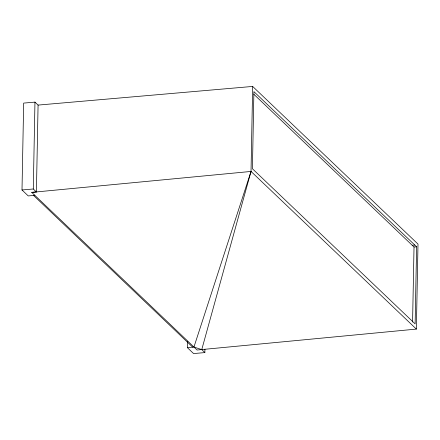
<?xml version="1.0" encoding="UTF-8"?>
<svg xmlns="http://www.w3.org/2000/svg" width="440" height="440" viewBox="0 0 440 440"><rect width="100%" height="100%" fill="white"/><g stroke="black" fill="none" stroke-linecap="round" stroke-linejoin="round"><path stroke-width="0.66" d="M34.848 195.349L28.237 195.921L22 189.97L23.667 103.097L34.958 102.113L38.077 105.089L36.41 191.966L31.724 192.374L197.065 350.02L416.367 329.093L418 244.079L252.659 86.433L38.077 105.089M36.41 191.966L33.292 188.991L34.958 102.113M204.936 349.168L204.87 352.589L193.578 353.568L187.341 347.622L187.457 341.572M204.87 352.589L201.751 349.613L251.026 171.441L252.659 86.433M412.583 322.064L414.024 247L253.803 94.232M416.609 246.774L415.129 323.884L252.423 168.746L253.902 91.636L416.609 246.774L414.024 247M187.341 347.622L193.947 347.045L251.026 171.441L31.724 192.374M22 189.97L33.292 188.991M34.65 195.162L33.391 195.272L192.687 347.155M412.22 245.278L414.805 245.053M193.947 347.045L201.751 349.613M251.026 171.441L416.367 329.093"/></g></svg>
